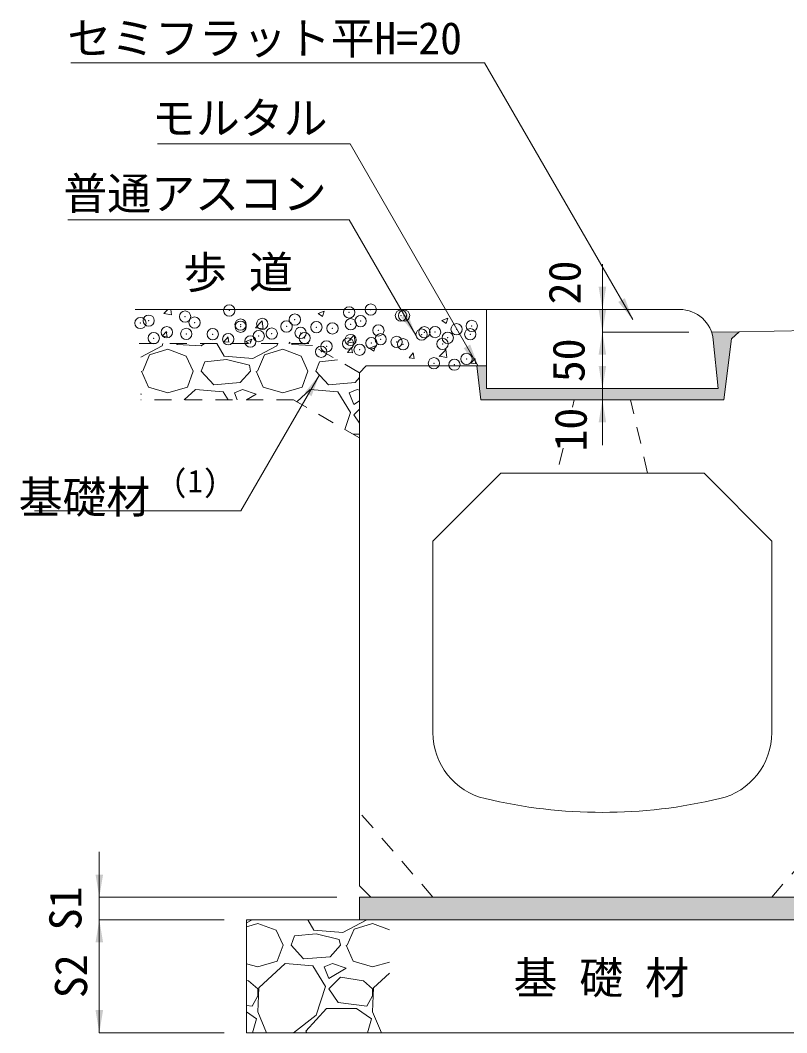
# Model space of a CAD drawing. Units: millimetres at full size; some dimension numbers follow another scale. Extents: x 80703 to 103503, y 5263 to 15046.
# Drawn here: x 92429 to 93108, y 10865 to 11761 of the extents above; entities that cross this region are included whole.
import ezdxf
from ezdxf.enums import TextEntityAlignment as Align

# ---------------------------------------------------------------- set-up
doc = ezdxf.new("R2010")
doc.units = ezdxf.units.MM
doc.header["$LTSCALE"] = 20
doc.header["$PDMODE"] = 32
doc.header["$PDSIZE"] = 10
doc.linetypes.add('USER1', pattern=[1.35, 0.75, -0.6])
for name, color, linetype, lineweight in [('0_2', 7, 'Continuous', 9), ('_0-0_', 7, 'Continuous', 20), ('寸法線', 7, 'Continuous', 9), ('ﾊｯﾁﾝｸﾞ', 7, 'Continuous', 5)]:
    doc.layers.add(name, color=color, linetype=linetype, lineweight=lineweight)
doc.styles.add('ＭＳ ゴシック', font='')
doc.styles.get('ＭＳ ゴシック').set_extended_font_data('MS Gothic')

# ---------------------------------------------------------------- blocks, each defined once
blk = doc.blocks.new('filled_arrow')
at = {"color": 0, "linetype": 'Continuous', "lineweight": -2}
blk.add_solid([(7.5, 1.25), (0, 0), (7.5, -1.25)], dxfattribs=at)

msp = doc.modelspace()

# ---------------------------------------------------------------- hatches: boundary and pattern name
at = {"layer": 'ﾊｯﾁﾝｸﾞ'}
for points in [[(92841.94, 11435.02), (92841.94, 11455.02), (92833.19, 11455.02), (92836.94, 11425.02), (93051.94, 11425.02), (93058.69, 11479.07), (93065.44, 11485.14), (93041.07, 11485.02, -0.0601), (93042.64, 11478.01), (93046.94, 11435.02)], [(93159.44, 10965.02), (93159.44, 10985.02), (92739.44, 10985.02), (92729.44, 10985.02), (92729.44, 10965.02)]]:
    msp.add_hatch(color=8, dxfattribs=at).paths.add_polyline_path(points)

# ---------------------------------------------------------------- linework, layer by layer
at = {"layer": '0_2', "lineweight": 20}
for p, q in [((92530.74, 11505.02), (92841.94, 11505.02)), ((93159.44, 11487.02), (93065.44, 11485.14)), ((93065.44, 11485.14), (93041.07, 11485.02)), ((93058.69, 11479.07), (93051.94, 11425.02)), ((93058.69, 11479.07), (93065.44, 11485.14)), ((92735.44, 11455.02), (92729.44, 11449.02)), ((92833.19, 11455.02), (92735.44, 11455.02)), ((92833.19, 11455.02), (92841.94, 11455.02)), ((92833.19, 11455.02), (92836.94, 11425.02)), ((92729.44, 11449.02), (92729.44, 10995.02)), ((92841.94, 11435.02), (93046.94, 11435.02)), ((92980.44, 11435.02), (92918.44, 11435.02)), ((93051.94, 11425.02), (92836.94, 11425.02)), ((92794.44, 11300.02), (92854.44, 11360.02)), ((93034.44, 11360.02), (92854.44, 11360.02)), ((93034.44, 11360.02), (93094.44, 11300.02)), ((92794.44, 11300.02), (92794.44, 11130.55)), ((93094.44, 11130.55), (93094.44, 11300.02)), ((92739.44, 10985.02), (92729.44, 10995.02)), ((92729.44, 10985.02), (93159.44, 10985.02)), ((92729.44, 10985.02), (92729.44, 10965.02)), ((93149.44, 10985.02), (92739.44, 10985.02)), ((92629.44, 10965.02), (93259.44, 10965.02)), ((92629.44, 10965.02), (92629.44, 10865.02)), ((92629.44, 10865.02), (93259.44, 10865.02))]:
    msp.add_line(p, q, dxfattribs=at)
at = {"layer": '0_2', "linetype": 'USER1'}
for p, q in [((92684.41, 11475.02), (92530.74, 11475.02)), ((92729.44, 11449.02), (92684.41, 11475.02)), ((92671.01, 11425.02), (92535.74, 11425.02)), ((92729.44, 11391.29), (92671.01, 11425.02)), ((92919.44, 11425.02), (92917.95, 11418.59)), ((92984.44, 11360.02), (92969.44, 11425.02)), ((92909.61, 11382.42), (92904.44, 11360.02)), ((92794.44, 10985.02), (92729.44, 11060.02)), ((93094.44, 10985.02), (93159.44, 11060.02))]:
    msp.add_line(p, q, dxfattribs=at)
at = {"layer": '0_2', "lineweight": 20}
for centre, radius, start, end in [((92854.44, 11130.55), 60, 180, 256.65785), ((93034.44, 11130.55), 60, 283.34237, 0), ((92944.44, 11510.02), 450, 256.65777, 283.34225)]:
    msp.add_arc(centre, radius, start, end, dxfattribs=at)
at = {"layer": '_0-0_'}
for p, q in [((93012.79, 11505.03), (92841.94, 11505.03)), ((92841.94, 11505.03), (92841.94, 11435.02)), ((93042.64, 11478.01), (93046.94, 11435.02)), ((92841.94, 11435.02), (93046.94, 11435.02)), ((93046.94, 11435.02), (92841.94, 11435.02))]:
    msp.add_line(p, q, dxfattribs=at)
msp.add_arc((93012.79, 11475.03), 30, 5.71079, 90, dxfattribs=at)
at = {"layer": '寸法線'}
for p, q in [((92944.44, 11545.02), (92944.44, 11445.02)), ((92944.44, 11525.02), (92944.44, 11415.02)), ((92861.94, 11505.02), (92944.44, 11505.02)), ((93021.07, 11485.02), (92944.44, 11485.02)), ((93021.07, 11485.02), (92944.44, 11485.02)), ((92944.44, 11385.02), (92944.44, 11475.02)), ((92944.44, 11435.02), (92924.44, 11435.02)), ((93026.94, 11435.02), (92944.44, 11435.02)), ((92944.44, 11425.02), (92964.44, 11425.02)), ((92499.03, 11025.02), (92499.03, 10925.02)), ((92709.44, 10985.02), (92499.03, 10985.02)), ((92609.44, 10965.02), (92499.03, 10965.02)), ((92499.03, 10965.02), (92499.03, 10865.02)), ((92609.44, 10965.02), (92499.03, 10965.02)), ((92609.44, 10865.02), (92499.03, 10865.02))]:
    msp.add_line(p, q, dxfattribs=at)
for points in [[(92971.4, 11495.99), (92840.15, 11723.33), (92473.7, 11723.33)], [(92834.5, 11454.96), (92721.09, 11651.56), (92550.48, 11651.56)], [(92779.16, 11482.24), (92720.31, 11584.18), (92471.27, 11584.18)], [(92694.02, 11447.29), (92624.41, 11326.73), (92441.54, 11326.73)]]:
    msp.add_lwpolyline(points, dxfattribs=at)
at = {"layer": 'ﾊｯﾁﾝｸﾞ'}
for p, q in [((92556.09, 11501.37), (92559.59, 11505.02)), ((92562.85, 11500.32), (92562.3, 11505.02)), ((92586.83, 11505.02), (92586.98, 11504.92)), ((92586.98, 11504.92), (92587.02, 11505.02)), ((92692.71, 11501.39), (92698.04, 11503.43)), ((92696.49, 11498.82), (92698.04, 11503.42)), ((92556.07, 11501.4), (92562.85, 11500.35)), ((92637.41, 11488.76), (92643.34, 11494.95)), ((92644.17, 11487.71), (92643.33, 11494.94)), ((92692.7, 11501.37), (92696.49, 11498.81)), ((92802.21, 11495.27), (92806, 11492.71)), ((92802.22, 11495.28), (92807.55, 11497.33)), ((92806, 11492.71), (92807.55, 11497.32)), ((92554.71, 11481.28), (92558.38, 11485.65)), ((92559.19, 11480.86), (92558.31, 11485.64)), ((92637.4, 11488.79), (92644.17, 11487.74)), ((92554.71, 11481.28), (92559.26, 11480.88)), ((92609.36, 11476.5), (92613.04, 11480.87)), ((92609.36, 11476.49), (92613.92, 11476.1)), ((92613.84, 11476.08), (92612.96, 11480.86)), ((92628.68, 11476.81), (92634.02, 11478.86)), ((92628.68, 11476.79), (92631.3, 11475.02)), ((92632.73, 11475.02), (92634.01, 11478.84)), ((92718.73, 11476.15), (92724.67, 11482.33)), ((92725.49, 11475.09), (92724.65, 11482.33)), ((92554.73, 11472.86), (92535.74, 11462.91)), ((92543.56, 11464.73), (92559.81, 11469.81)), ((92555.35, 11475.02), (92554.73, 11472.86)), ((92559.81, 11469.81), (92576.07, 11463.71)), ((92567.46, 11475.02), (92567.94, 11473.87)), ((92567.94, 11473.87), (92589.28, 11472.86)), ((92589.28, 11472.86), (92592.08, 11475.02)), ((92609.6, 11463.71), (92603, 11475.02)), ((92656.33, 11472.86), (92635, 11461.68)), ((92645.16, 11464.73), (92661.41, 11469.81)), ((92656.95, 11475.02), (92656.33, 11472.86)), ((92661.41, 11469.81), (92677.67, 11463.71)), ((92666.8, 11475.02), (92667.69, 11476.09)), ((92667.81, 11475.02), (92667.62, 11476.08)), ((92669.06, 11475.02), (92669.54, 11473.87)), ((92669.54, 11473.87), (92687.92, 11473)), ((92718.67, 11466.93), (92722.35, 11471.31)), ((92718.72, 11476.17), (92725.5, 11475.12)), ((92723.15, 11466.52), (92722.27, 11471.29)), ((92738.19, 11470.71), (92743.53, 11472.75)), ((92738.19, 11470.69), (92741.98, 11468.14)), ((92741.98, 11468.14), (92743.52, 11472.74)), ((92800.06, 11463.53), (92805.99, 11469.72)), ((92806.82, 11462.48), (92805.97, 11469.72)), ((92537.46, 11450.5), (92543.56, 11464.73)), ((92576.07, 11463.71), (92582.16, 11450.5)), ((92589.28, 11450.5), (92592.32, 11458.63)), ((92611.63, 11460.66), (92592.32, 11458.63)), ((92635, 11461.68), (92609.6, 11463.71)), ((92631.95, 11455.58), (92611.63, 11460.66)), ((92639.06, 11450.5), (92645.16, 11464.73)), ((92677.67, 11463.71), (92683.76, 11450.5)), ((92690.88, 11450.5), (92693.92, 11458.63)), ((92709.89, 11460.31), (92693.92, 11458.63)), ((92718.67, 11466.93), (92723.23, 11466.53)), ((92773.33, 11462.15), (92777, 11466.53)), ((92773.33, 11462.15), (92777.88, 11461.75)), ((92777.81, 11461.74), (92776.93, 11466.51)), ((92800.04, 11463.56), (92806.82, 11462.51)), ((92827.98, 11457.37), (92831.66, 11461.75)), ((92832.46, 11456.95), (92831.58, 11461.73)), ((92536.44, 11450.5), (92542.54, 11436.28)), ((92577.08, 11436.28), (92582.16, 11450.5)), ((92600.45, 11438.31), (92589.28, 11450.5)), ((92632.96, 11450.5), (92623.82, 11440.34)), ((92632.96, 11450.5), (92631.95, 11455.58)), ((92638.04, 11450.5), (92644.14, 11436.28)), ((92678.68, 11436.28), (92683.76, 11450.5)), ((92702.05, 11438.31), (92690.88, 11450.5)), ((92827.98, 11457.37), (92832.54, 11456.97)), ((92729.44, 11444.81), (92725.42, 11440.34)), ((92542.54, 11436.28), (92559.81, 11431.2)), ((92559.81, 11431.2), (92577.08, 11436.28)), ((92584.2, 11434.25), (92574.09, 11425.02)), ((92608.58, 11432.22), (92584.2, 11434.25)), ((92623.82, 11440.34), (92600.45, 11438.31)), ((92612.98, 11425.02), (92608.58, 11432.22)), ((92625.85, 11434.25), (92618.74, 11431.2)), ((92638.04, 11430.18), (92625.85, 11434.25)), ((92644.14, 11436.28), (92661.41, 11431.2)), ((92661.41, 11431.2), (92678.68, 11436.28)), ((92685.8, 11434.25), (92673.88, 11423.37)), ((92710.18, 11432.22), (92685.8, 11434.25)), ((92725.42, 11440.34), (92702.05, 11438.31)), ((92721.36, 11413.93), (92710.18, 11432.22)), ((92727.45, 11434.25), (92720.34, 11431.2)), ((92729.44, 11433.59), (92727.45, 11434.25)), ((92536.44, 11430.18), (92535.74, 11430.42)), ((92535.74, 11429.76), (92536.44, 11430.18)), ((92618.74, 11431.2), (92621.21, 11425.02)), ((92629.44, 11425.02), (92638.04, 11430.18)), ((92720.34, 11431.2), (92724.4, 11421.04)), ((92724.4, 11421.04), (92729.44, 11424.06)), ((92716.5, 11398.76), (92721.36, 11413.93)), ((92729.44, 11416.93), (92724.4, 11411.9)), ((92724.4, 11411.9), (92729.44, 11404.35)), ((92723.66, 11394.62), (92729.44, 11394.62)), ((92634.24, 10964.86), (92629.44, 10962.34)), ((92629.44, 10958.72), (92639.32, 10961.81)), ((92634.29, 10965.02), (92634.24, 10964.86)), ((92639.32, 10961.81), (92655.57, 10955.71)), ((92665.26, 10965.02), (92668.78, 10964.86)), ((92668.78, 10964.86), (92669, 10965.02)), ((92689.1, 10955.71), (92683.67, 10965.02)), ((92735.84, 10964.86), (92714.5, 10953.68)), ((92724.66, 10956.73), (92740.92, 10961.81)), ((92735.89, 10965.02), (92735.84, 10964.86)), ((92740.92, 10961.81), (92755.96, 10956.17)), ((92655.57, 10955.71), (92661.67, 10942.5)), ((92668.78, 10942.5), (92671.83, 10950.63)), ((92691.13, 10952.66), (92671.83, 10950.63)), ((92714.5, 10953.68), (92689.1, 10955.71)), ((92711.45, 10947.58), (92691.13, 10952.66)), ((92718.57, 10942.5), (92724.66, 10956.73)), ((92656.59, 10928.28), (92661.67, 10942.5)), ((92679.96, 10930.31), (92668.78, 10942.5)), ((92712.47, 10942.5), (92703.33, 10932.34)), ((92712.47, 10942.5), (92711.45, 10947.58)), ((92717.55, 10942.5), (92723.65, 10928.28)), ((92703.33, 10932.34), (92679.96, 10930.31)), ((92629.44, 10926.11), (92639.32, 10923.2)), ((92639.32, 10923.2), (92656.59, 10928.28)), ((92663.7, 10926.25), (92640.33, 10904.91)), ((92688.09, 10924.22), (92663.7, 10926.25)), ((92699.26, 10905.93), (92688.09, 10924.22)), ((92705.36, 10926.25), (92698.25, 10923.2)), ((92698.25, 10923.2), (92702.31, 10913.04)), ((92702.31, 10913.04), (92717.55, 10922.18)), ((92717.55, 10922.18), (92705.36, 10926.25)), ((92723.65, 10928.28), (92740.92, 10923.2)), ((92740.92, 10923.2), (92755.96, 10927.62)), ((92712.47, 10914.06), (92702.31, 10903.9)), ((92732.79, 10911.01), (92712.47, 10914.06)), ((92755.96, 10917.72), (92741.93, 10904.91)), ((92631.19, 10911.01), (92629.44, 10911.27)), ((92639.32, 10903.9), (92631.19, 10911.01)), ((92640.33, 10904.91), (92639.32, 10883.58)), ((92639.32, 10897.8), (92639.32, 10903.9)), ((92691.13, 10880.53), (92699.26, 10905.93)), ((92702.31, 10903.9), (92710.44, 10891.7)), ((92740.92, 10903.9), (92732.79, 10911.01)), ((92741.93, 10904.91), (92740.92, 10883.58)), ((92740.92, 10897.8), (92740.92, 10903.9)), ((92634.24, 10888.66), (92639.32, 10897.8)), ((92735.84, 10888.66), (92740.92, 10897.8)), ((92629.44, 10889.23), (92634.24, 10888.66)), ((92681.99, 10866.3), (92700.28, 10886.62)), ((92700.28, 10886.62), (92726.69, 10886.62)), ((92710.44, 10891.7), (92735.84, 10888.66)), ((92726.69, 10886.62), (92739.9, 10877.48)), ((92629.44, 10883.62), (92638.3, 10877.48)), ((92638.3, 10877.48), (92634.74, 10865.02)), ((92639.32, 10883.58), (92647.13, 10865.02)), ((92671.07, 10865.02), (92691.13, 10880.53)), ((92739.9, 10877.48), (92736.34, 10865.02)), ((92740.92, 10883.58), (92748.73, 10865.02)), ((92682.74, 10865.02), (92681.99, 10866.3))]:
    msp.add_line(p, q, dxfattribs=at)
for p in [(92574.99, 11498.74), (92614.11, 11504.1), (92720.24, 11502.39), (92739.32, 11504.9), (92766.08, 11499.55), (92768.86, 11499.57), (92535.41, 11493.02), (92542.75, 11495.11), (92583.43, 11493.39), (92624.1, 11491.67), (92624.18, 11489.74), (92643.26, 11492.25), (92664.78, 11489.95), (92672.12, 11496.05), (92721.64, 11491.93), (92730.38, 11494.69), (92828.77, 11490.45), (92558.81, 11484.87), (92576.06, 11483.4), (92599.49, 11483.15), (92640.17, 11481.44), (92651.67, 11483.61), (92677.2, 11484.3), (92691.25, 11489.33), (92705.46, 11488.23), (92746.13, 11486.52), (92784.34, 11482.82), (92786.81, 11484.8), (92796.26, 11484.98), (92815.33, 11487.49), (92827.49, 11483.08), (92547.2, 11479.6), (92613.19, 11478.74), (92632.76, 11476.67), (92680.85, 11479.72), (92700.2, 11472.33), (92719.27, 11474.84), (92721.52, 11478), (92739.9, 11475.19), (92748.13, 11478.64), (92762.2, 11476.28), (92767.94, 11474.2), (92802.88, 11474.56), (92807.52, 11479.92), (92695.46, 11467.57), (92729.45, 11469.33), (92795.29, 11457.43), (92813.44, 11456.16), (92824.15, 11461.23)]:
    msp.add_point(p, dxfattribs=at)

# ---------------------------------------------------------------- block references
at = {"layer": '寸法線', "xscale": 2.67, "yscale": 2.67}
for p, rotation in [((92944.44, 11505.02), 90), ((92971.4, 11495.99), 120), ((92944.44, 11485.02), 90), ((92779.16, 11482.24), 120), ((92944.44, 11485.02), 270), ((92834.5, 11454.96), 120), ((92944.44, 11435.02), 90), ((92694.02, 11447.29), 240), ((92944.44, 11425.02), 270), ((92499.03, 10985.02), 90), ((92499.03, 10965.02), 270), ((92499.03, 10965.02), 270), ((92499.03, 10865.02), 90)]:
    msp.add_blockref('filled_arrow', p, dxfattribs=dict(at, rotation=rotation))

# ---------------------------------------------------------------- texts
at = {"layer": '0_2', "style": 'ＭＳ ゴシック'}
for s, p in [('歩 道', (92573.32, 11515.12)), ('基 礎 材', (92865.79, 10890.85))]:
    msp.add_text(s, height=28.48, dxfattribs=at).set_placement(p, align=Align.BOTTOM_LEFT)
at = {"layer": '寸法線', "style": 'ＭＳ ゴシック'}
for s, p in [('セミフラット平H=20', (92820.15, 11759.33)), ('モルタル', (92701.09, 11688.63)), ('普通アスコン', (92700.31, 11621.86))]:
    msp.add_text(s, height=28.48, dxfattribs=at).set_placement(p, align=Align.TOP_RIGHT)
for s, p in [('20', (92910.96, 11528.88)), ('50', (92914.44, 11460.02)), ('10', (92916.33, 11398.67)), ('S1', (92469.03, 10975.02)), ('S2', (92474.03, 10915.02))]:
    msp.add_text(s, height=28.48, rotation=90, dxfattribs=at).set_placement(p, align=Align.MIDDLE_CENTER)
for s, height, p in [('(1)', 19.94, (92563.62, 11337.21)), ('基礎材 ', 28.48, (92427.64, 11316.21))]:
    msp.add_text(s, height=height, dxfattribs=at).set_placement(p, align=Align.BOTTOM_LEFT)

doc.saveas('drawing.dxf')
